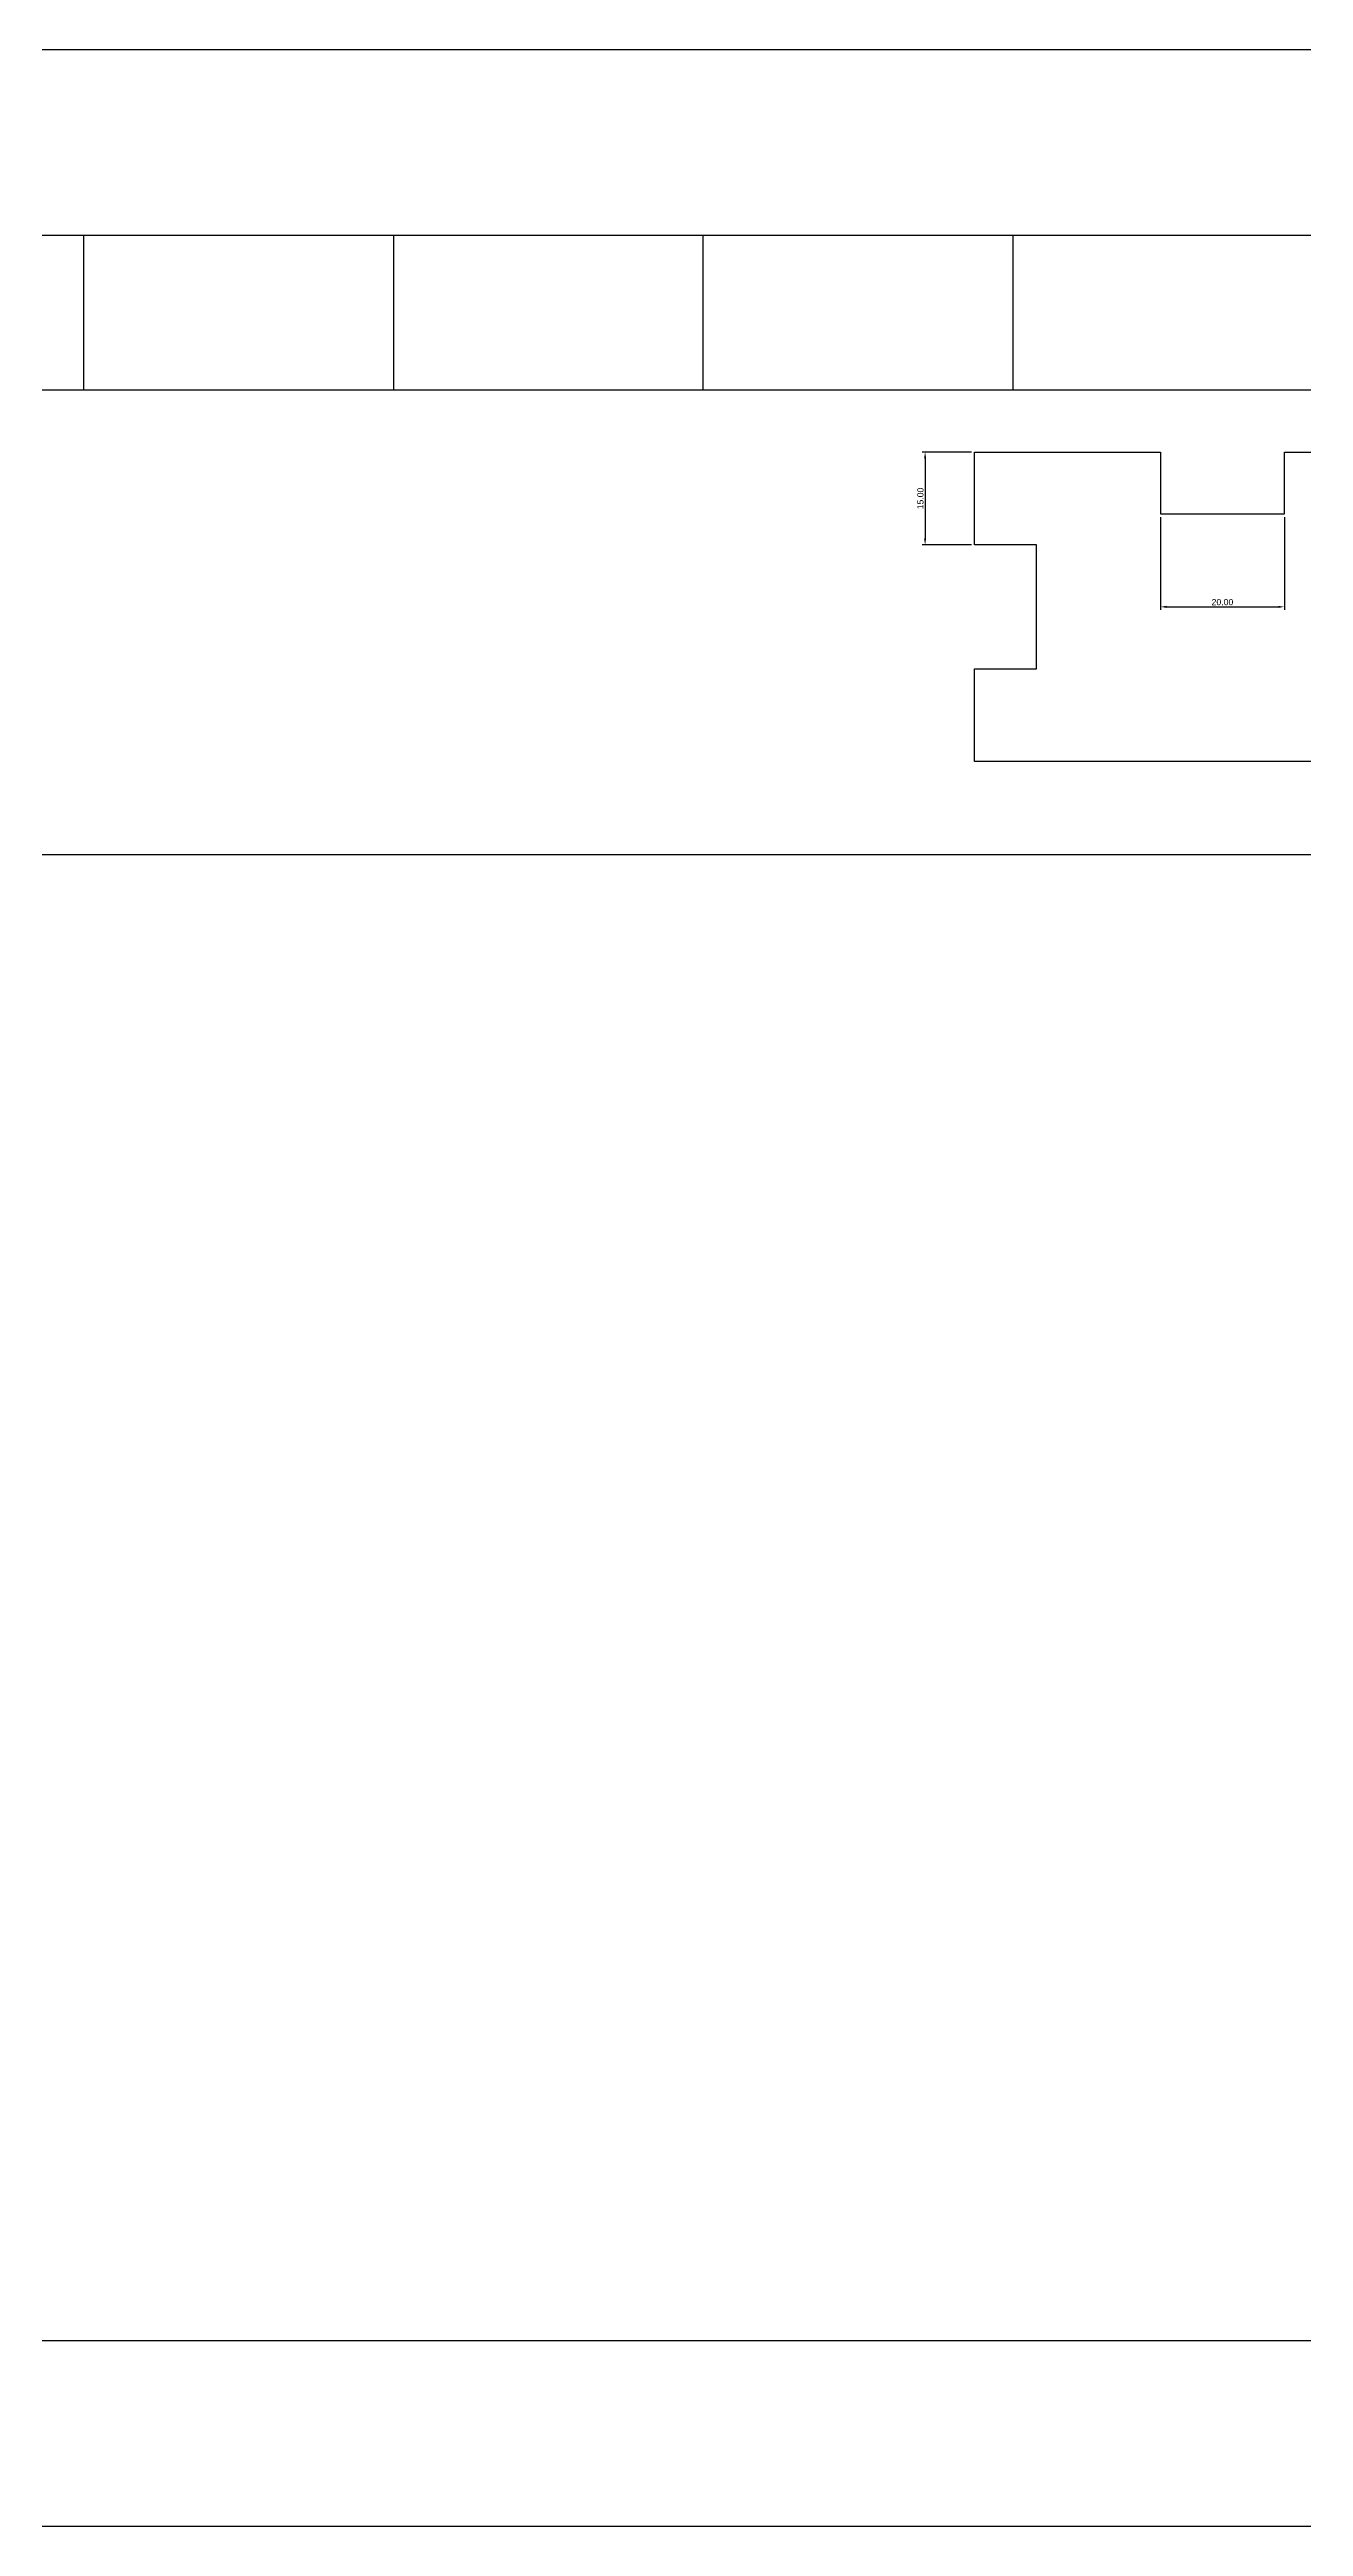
# Model space of a CAD drawing. Header units: millimetres. Extents: x -10 to 1222, y -4 to 914.
# Drawn here: x 331.5 to 533.9, y 0 to 400 of the extents above; entities that cross this region are included whole.
import ezdxf

# ---------------------------------------------------------------- set-up
doc = ezdxf.new("R2010")
doc.units = ezdxf.units.MM
doc.header["$MEASUREMENT"] = 0
for name, color, linetype, true_color in [('2D', 18, 'Continuous', 0x000000), ('2D$cuna', 18, 'Continuous', 0x000000), ('2D$cuna$Interiores', 5, 'Continuous', 0x0000ff), ('2D$cuna$rebaje 5mm', 1, 'Continuous', 0xff0000)]:
    doc.layers.add(name, color=color, linetype=linetype, true_color=true_color)
doc.styles.add('Arial', font='arial.ttf')
doc.dimstyles.new('Default', dxfattribs={"dimtxt": 1, "dimasz": 1, "dimexe": 0.5, "dimexo": 0.5, "dimgap": 0.25, "dimtad": 1, "dimtoh": 1, "dimzin": 1, "dimdsep": 46, "dimtxsty": 'Arial', "dimcen": 0.5, "dimazin": 0, "dimtfac": 1, "dimtdec": 4, "dimtix": 1, "dimtmove": 1, "dimatfit": 3, "dimfxl": 1, "dimtolj": 1, "dimtzin": 1, "dimarcsym": 0})

# ---------------------------------------------------------------- blocks, each defined once
blk = doc.blocks.new('*D1')
at = {"layer": '2D', "color": 0, "lineweight": -2}
for p, q in [((480.34, 335), (472.34, 335)), ((472.84, 334), (472.84, 321)), ((480.34, 320), (472.34, 320))]:
    blk.add_line(p, q, dxfattribs=at)
at = {"layer": '2D', "color": 0}
for points in [[(473, 334), (472.67, 334), (472.84, 335)], [(472.67, 321), (473, 321), (472.84, 320)]]:
    blk.add_solid(points, dxfattribs=at)
at = {"layer": 'Defpoints', "color": 0}
for p in [(480.84, 335), (472.84, 320), (480.84, 320)]:
    blk.add_point(p, dxfattribs=at)
at = {"layer": '2D', "color": 0, "insert": (472.08, 327.5), "char_height": 1, "attachment_point": 5, "rotation": 90, "style": 'Arial'}
blk.add_mtext('\\A1;15.00', dxfattribs=at)
blk = doc.blocks.new('*D2')
at = {"layer": '2D', "color": 0, "lineweight": -2}
for p, q in [((510.84, 324.5), (510.84, 309.5)), ((530.84, 324.5), (530.84, 309.5)), ((511.84, 310), (529.84, 310))]:
    blk.add_line(p, q, dxfattribs=at)
at = {"layer": '2D', "color": 0}
for points in [[(511.84, 310.17), (511.84, 309.83), (510.84, 310)], [(529.84, 309.83), (529.84, 310.17), (530.84, 310)]]:
    blk.add_solid(points, dxfattribs=at)
at = {"layer": 'Defpoints', "color": 0}
for p in [(510.84, 325), (530.84, 325), (530.84, 310)]:
    blk.add_point(p, dxfattribs=at)
at = {"layer": '2D', "color": 0, "insert": (520.84, 310.76), "char_height": 1, "attachment_point": 5, "style": 'Arial'}
blk.add_mtext('\\A1;20.00', dxfattribs=at)

msp = doc.modelspace()

# ---------------------------------------------------------------- linework, layer by layer
at = {"layer": '2D$cuna'}
msp.add_lwpolyline([(0, 400), (724, 400), (724, 350), (734, 350), (734, 300), (724, 300), (724, 250), (734, 250), (734, 200), (724, 200), (724, 150), (734, 150), (734, 100), (724, 100), (724, 50), (734, 50), (734, 0), (724, 0), (0, 0)], dxfattribs=at)
at = {"layer": '2D$cuna$Interiores'}
for points in [[(337, 345), (337, 370), (387, 370), (387, 345), (337, 345)], [(437, 345), (437, 370), (487, 370), (487, 345), (437, 345)], [(590.837, 335), (600.837, 335), (600.837, 320), (590.837, 320), (590.837, 300), (600.837, 300), (600.837, 285), (480.837, 285), (480.837, 300), (490.837, 300), (490.837, 320), (480.837, 320), (480.837, 335), (510.837, 335), (510.837, 325), (530.837, 325), (530.837, 335), (550.837, 335), (550.837, 325), (570.837, 325), (570.837, 335), (590.837, 335)], [(100, 270), (624, 270)], [(624, 30), (100, 30)]]:
    msp.add_lwpolyline(points, dxfattribs=at)
at = {"layer": '2D$cuna$rebaje 5mm'}
msp.add_lwpolyline([(0, 370), (724, 370), (724, 345), (0, 345), (0, 370)], dxfattribs=at)

# ---------------------------------------------------------------- dimensions: what is measured, and where the dimension line sits
at = {"layer": '2D'}
dim = msp.add_linear_dim(base=(472.837, 320), p1=(480.837, 335), p2=(480.837, 320), angle=90, dimstyle='Default', dxfattribs=at)
dim.commit()
dim.dimension.update_dxf_attribs({"geometry": '*D1', "text_midpoint": (472.077, 327.5)})
dim = msp.add_linear_dim(base=(530.837, 310), p1=(510.837, 325), p2=(530.837, 325), dimstyle='Default', dxfattribs=at)
dim.commit()
dim.dimension.update_dxf_attribs({"geometry": '*D2', "text_midpoint": (520.837, 310.76)})

doc.saveas('drawing.dxf')
